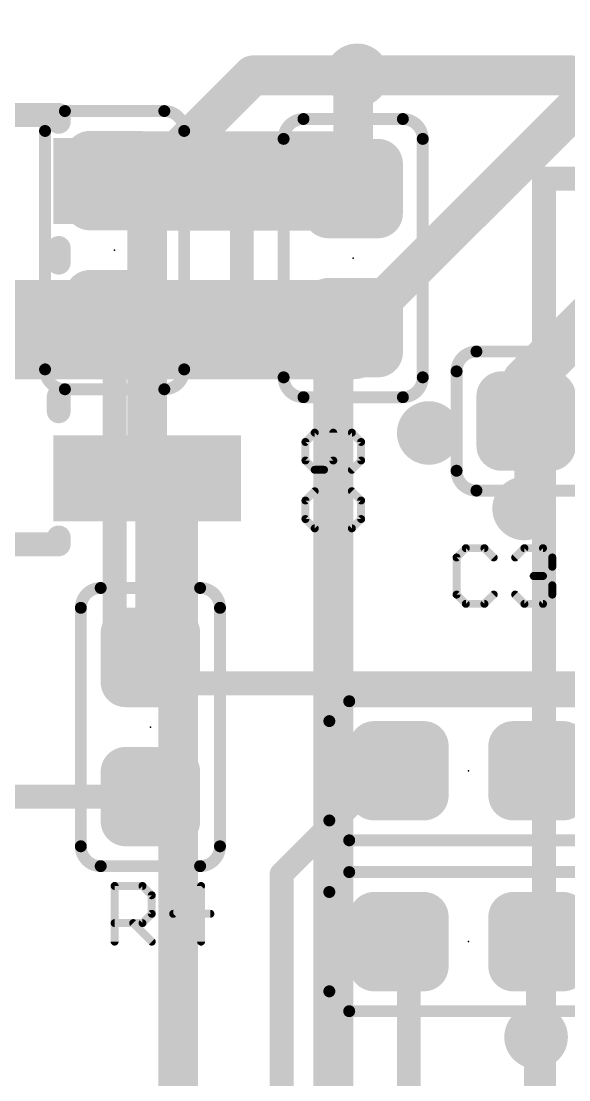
# Model space of a CAD drawing. Extents: x 260.3 to 304.3, y 100 to 124.
# Drawn here: x 273.32 to 276.82, y 113.82 to 120.59 of the extents above; entities that cross this region are included whole.
import ezdxf

# ---------------------------------------------------------------- set-up
doc = ezdxf.new("R2010")
doc.units = 0
for name, color, linetype in [('1', 22, 'CONTINUOUS'), ('16', 175, 'CONTINUOUS'), ('18', 82, 'CONTINUOUS'), ('2', 175, 'CONTINUOUS'), ('21', 253, 'CONTINUOUS'), ('22', 253, 'CONTINUOUS'), ('23', 7, 'CONTINUOUS'), ('24', 7, 'CONTINUOUS'), ('25', 253, 'CONTINUOUS'), ('3', 251, 'CONTINUOUS')]:
    doc.layers.add(name, color=color, linetype=linetype)

# ---------------------------------------------------------------- blocks, each defined once
blk = doc.blocks.new('RECT101600X101600R50')
at = {"const_width": 0.1588}
blk.add_lwpolyline([(0.2381, -0.1588), (0.2381, 0.1588, 0.4142), (0.1588, 0.2381), (-0.1588, 0.2381, 0.4142), (-0.2381, 0.1588), (-0.2381, -0.1588, 0.4142), (-0.1588, -0.2381), (0.1588, -0.2381, 0.4142)], format="xyb", close=True, dxfattribs=at)
blk.add_solid([(-0.1842, -0.1842), (0.1842, -0.1842), (-0.1842, 0.1842), (0.1842, 0.1842)])
blk = doc.blocks.new('RECT')
blk.add_solid([(-0.5, -0.5), (0.5, -0.5), (-0.5, 0.5), (0.5, 0.5)])
blk = doc.blocks.new('ROUNDV')
at = {"const_width": 0.5}
blk.add_lwpolyline([(0, -0.25, 1), (0, 0.25, 1), (0, -0.25)], format="xyb", dxfattribs=at)

msp = doc.modelspace()

# ---------------------------------------------------------------- linework, layer by layer
at = {"layer": '1'}
for points, const_width in [([(275.463, 120.2436), (275.4376, 120.2182)], 0.254), ([(275.4376, 120.2182), (275.4376, 119.5197)], 0.254), ([(274.1214, 119.568), (275.3893, 119.568)], 0.635), ([(275.3893, 119.568), (275.4376, 119.5197)], 0.635), ([(275.4503, 119.5324), (275.4376, 119.5197)], 0.381), ([(276.5425, 118.2878), (277.4696, 119.2149)], 0.3048), ([(271.5006, 118.618), (274.1214, 118.618)], 0.635), ([(274.1214, 118.618), (274.7264, 118.618)], 0.635), ([(274.7264, 118.618), (275.4249, 118.618)], 0.635), ([(275.4249, 118.618), (275.4376, 118.6307)], 0.635), ([(276.5425, 118.0338), (276.5425, 118.2878)], 0.3048), ([(276.5425, 118.2878), (276.5425, 117.4877)], 0.1524), ([(274.1214, 117.668), (274.1214, 116.5433)], 0.1524), ([(276.5425, 117.4877), (276.5298, 117.475)], 0.1524), ([(274.1214, 116.5433), (274.1422, 116.5225)], 0.1524), ([(274.9804, 115.1382), (275.6408, 115.7986)], 0.1524), ([(275.6408, 115.7986), (275.7297, 115.7986)], 0.1524), ([(276.6187, 115.7986), (277.1394, 115.7986)], 0.1524), ([(274.1422, 115.6335), (272.4658, 115.6335)], 0.1524), ([(274.9804, 112.8278), (274.9804, 115.1382)], 0.1524), ([(275.7932, 114.6429), (275.7297, 114.7064)], 0.1524), ([(276.6187, 114.7064), (276.6187, 114.1095)], 0.1524), ([(275.7932, 112.0648), (275.7932, 114.6429)], 0.1524), ([(276.6187, 114.1095), (276.606, 114.0968)], 0.1524)]:
    msp.add_lwpolyline(points, dxfattribs=dict(at, const_width=const_width))
for points, const_width in [([(275.5011, 120.2182, 1), (275.3741, 120.2182)], 0.127), ([(275.3927, 120.2631, 1), (275.4825, 120.1733)], 0.127), ([(275.5079, 120.1987, 1), (275.4181, 120.2885)], 0.127), ([(274.1214, 119.7268, 1), (274.1214, 119.4093)], 0.3175), ([(275.5016, 119.6803, 1), (275.277, 119.4557)], 0.3175), ([(275.3893, 119.4093, 1), (275.3893, 119.7268)], 0.3175), ([(275.3253, 119.4074, 1), (275.5499, 119.632)], 0.3175), ([(275.5177, 119.465, 1), (275.3829, 119.5998)], 0.1905), ([(275.3702, 119.5871, 1), (275.505, 119.4523)], 0.1905), ([(275.3741, 119.5197, 1), (275.5011, 119.5197)], 0.127), ([(274.1214, 118.7768, 1), (274.1214, 118.4593)], 0.3175), ([(274.1214, 118.4593, 1), (274.1214, 118.7768)], 0.3175), ([(274.7264, 118.7768, 1), (274.7264, 118.4593)], 0.3175), ([(274.7264, 118.4593, 1), (274.7264, 118.7768)], 0.3175), ([(275.3126, 118.7303, 1), (275.5372, 118.5057)], 0.3175), ([(275.5499, 118.5184, 1), (275.3253, 118.743)], 0.3175), ([(275.4249, 118.4593, 1), (275.4249, 118.7768)], 0.3175), ([(276.6187, 118.2878, 1), (276.4663, 118.2878)], 0.1524), ([(276.4886, 118.3417, 1), (276.5964, 118.2339)], 0.1524), ([(276.5806, 118.2878, 1), (276.5044, 118.2878)], 0.0762), ([(276.4663, 118.0338, 1), (276.6187, 118.0338)], 0.1524), ([(274.1595, 117.668, 1), (274.0833, 117.668)], 0.0762), ([(276.5029, 117.5019, 1), (276.5567, 117.4481)], 0.0762), ([(276.5694, 117.4608, 1), (276.5156, 117.5146)], 0.0762), ([(276.5044, 117.4877, 1), (276.5806, 117.4877)], 0.0762), ([(274.1483, 116.5702, 1), (274.0945, 116.5164)], 0.0762), ([(274.1153, 116.4956, 1), (274.1691, 116.5494)], 0.0762), ([(274.0833, 116.5433, 1), (274.1595, 116.5433)], 0.0762), ([(275.6408, 115.8367, 1), (275.6408, 115.7605)], 0.0762), ([(275.6677, 115.7717, 1), (275.6139, 115.8255)], 0.0762), ([(275.7297, 115.7605, 1), (275.7297, 115.8367)], 0.0762), ([(276.6187, 115.8367, 1), (276.6187, 115.7605)], 0.0762), ([(274.1422, 115.5954, 1), (274.1422, 115.6716)], 0.0762), ([(275.0185, 115.1382, 1), (274.9423, 115.1382)], 0.0762), ([(274.9535, 115.1651, 1), (275.0073, 115.1113)], 0.0762), ([(275.7566, 114.7333, 1), (275.7028, 114.6795)], 0.0762), ([(276.6568, 114.7064, 1), (276.5806, 114.7064)], 0.0762), ([(275.8313, 114.6429, 1), (275.7551, 114.6429)], 0.0762), ([(275.7663, 114.616, 1), (275.8201, 114.6698)], 0.0762), ([(276.5791, 114.1237, 1), (276.6329, 114.0699)], 0.0762), ([(276.6456, 114.0826, 1), (276.5918, 114.1364)], 0.0762), ([(276.5806, 114.1095, 1), (276.6568, 114.1095)], 0.0762)]:
    msp.add_lwpolyline(points, format="xyb", dxfattribs=dict(at, const_width=const_width))
at = {"layer": '16', "const_width": 0.1524}
for points in [[(273.9136, 119.5705), (274.5359, 119.5705)], [(274.5359, 119.5705), (274.7264, 119.38)], [(274.7264, 119.38), (274.7264, 118.618)], [(273.9136, 118.6815), (272.7198, 118.6815)], [(273.9136, 118.6815), (273.9136, 116.7384)], [(273.9136, 116.7384), (274.2946, 116.3574)], [(274.2946, 116.3574), (277.2664, 116.3574)], [(276.606, 114.0968), (276.606, 112.4966)]]:
    msp.add_lwpolyline(points, dxfattribs=at)
at = {"layer": '16', "const_width": 0.0762}
for points in [[(273.9136, 119.6086, 1), (273.9136, 119.5324)], [(274.5628, 119.5974, 1), (274.509, 119.5436)], [(274.5359, 119.5324, 1), (274.5359, 119.6086)], [(274.7645, 119.38, 1), (274.6883, 119.38)], [(274.6995, 119.3531, 1), (274.7533, 119.4069)], [(273.9517, 118.6815, 1), (273.8755, 118.6815)], [(273.9136, 118.6434, 1), (273.9136, 118.7196)], [(274.6883, 118.618, 1), (274.7645, 118.618)], [(273.9405, 116.7653, 1), (273.8867, 116.7115)], [(273.8755, 116.7384, 1), (273.9517, 116.7384)], [(274.2946, 116.3955, 1), (274.2946, 116.3193)], [(274.2677, 116.3305, 1), (274.3215, 116.3843)], [(276.6441, 114.0968, 1), (276.5679, 114.0968)]]:
    msp.add_lwpolyline(points, format="xyb", dxfattribs=at)
at = {"layer": '2', "const_width": 0.254}
for points in [[(275.3106, 118.491), (277.5712, 120.7516)], [(274.1214, 119.568), (274.797, 120.2436)], [(274.797, 120.2436), (275.463, 120.2436)], [(274.1214, 117.7244), (274.1214, 119.568)], [(275.3106, 108.839), (275.3106, 118.491)], [(274.32, 117.5258), (274.1214, 117.7244)], [(274.32, 109.5756), (274.32, 117.5258)]]:
    msp.add_lwpolyline(points, dxfattribs=at)
at = {"layer": '2', "const_width": 0.127}
for points in [[(274.797, 120.3071, 1), (274.797, 120.1801)], [(274.8419, 120.1987, 1), (274.7521, 120.2885)], [(275.463, 120.1801, 1), (275.463, 120.3071)], [(274.1849, 119.568, 1), (274.0579, 119.568)], [(274.0765, 119.6129, 1), (274.1663, 119.5231)], [(275.3741, 118.491, 1), (275.2471, 118.491)], [(275.2657, 118.5359, 1), (275.3555, 118.4461)], [(274.1663, 117.7693, 1), (274.0765, 117.6795)], [(274.0579, 117.7244, 1), (274.1849, 117.7244)], [(274.3835, 117.5258, 1), (274.2565, 117.5258)], [(274.2751, 117.4809, 1), (274.3649, 117.5707)]]:
    msp.add_lwpolyline(points, format="xyb", dxfattribs=at)
at = {"layer": '21'}
for points, const_width in [([(272.0864, 119.99), (273.5564, 119.99)], 0.1524), ([(273.5564, 119.99), (273.5564, 119.946)], 0.1524), ([(275.1201, 119.9642), (275.7551, 119.9642)], 0.0762), ([(274.9931, 118.3132), (274.9931, 119.8372)], 0.0762), ([(275.8821, 119.8372), (275.8821, 118.3132)], 0.0762), ([(273.5564, 119.14), (273.5564, 119.046)], 0.1524), ([(276.225, 118.4783), (277.749, 118.4783)], 0.0762), ([(276.098, 117.7163), (276.098, 118.3513)], 0.0762), ([(273.5564, 118.19), (273.5564, 118.096)], 0.1524), ([(275.7551, 118.1862), (275.1201, 118.1862)], 0.0762), ([(277.749, 117.5893), (276.225, 117.5893)], 0.0762), ([(273.5564, 117.29), (273.5564, 117.246)], 0.1524), ([(273.5564, 117.246), (272.0864, 117.246)], 0.1524), ([(273.8247, 116.967), (274.4597, 116.967)], 0.0762), ([(273.6977, 115.316), (273.6977, 116.84)], 0.0762), ([(274.5867, 116.84), (274.5867, 115.316)], 0.0762), ([(275.4122, 116.2431), (276.9362, 116.2431)], 0.0762), ([(275.2852, 115.4811), (275.2852, 116.1161)], 0.0762), ([(276.9362, 115.3541), (275.4122, 115.3541)], 0.0762), ([(274.4597, 115.189), (273.8247, 115.189)], 0.0762), ([(275.4122, 115.1509), (276.9362, 115.1509)], 0.0762), ([(275.2852, 114.3889), (275.2852, 115.0239)], 0.0762), ([(276.9362, 114.2619), (275.4122, 114.2619)], 0.0762)]:
    msp.add_lwpolyline(points, dxfattribs=dict(at, const_width=const_width))
for points, const_width in [([(273.5945, 119.99, 1), (273.5183, 119.99)], 0.0762), ([(273.5564, 119.9519, 1), (273.5564, 120.0281)], 0.0762), ([(273.5183, 119.946, 1), (273.5945, 119.946)], 0.0762), ([(275.1201, 119.9642, 0.4142), (274.9931, 119.8372)], 0.0762), ([(275.1201, 119.9832, 1), (275.1201, 119.9452)], 0.0381), ([(275.1201, 119.9452, 1), (275.1201, 119.9832)], 0.0381), ([(275.8821, 119.8372, 0.4142), (275.7551, 119.9642)], 0.0762), ([(275.7551, 119.9832, 1), (275.7551, 119.9452)], 0.0381), ([(275.7551, 119.9452, 1), (275.7551, 119.9832)], 0.0381), ([(275.0122, 119.8372, 1), (274.9741, 119.8372)], 0.0381), ([(274.9741, 119.8372, 1), (275.0122, 119.8372)], 0.0381), ([(275.9012, 119.8372, 1), (275.8631, 119.8372)], 0.0381), ([(275.8631, 119.8372, 1), (275.9012, 119.8372)], 0.0381), ([(273.5945, 119.14, 1), (273.5183, 119.14)], 0.0762), ([(273.5183, 119.046, 1), (273.5945, 119.046)], 0.0762), ([(276.225, 118.4783, 0.4142), (276.098, 118.3513)], 0.0762), ([(276.225, 118.4973, 1), (276.225, 118.4593)], 0.0381), ([(276.225, 118.4593, 1), (276.225, 118.4973)], 0.0381), ([(274.9931, 118.3132, 0.4142), (275.1201, 118.1862)], 0.0762), ([(275.0122, 118.3132, 1), (274.9741, 118.3132)], 0.0381), ([(275.7551, 118.1862, 0.4142), (275.8821, 118.3132)], 0.0762), ([(275.9012, 118.3132, 1), (275.8631, 118.3132)], 0.0381), ([(276.1171, 118.3513, 1), (276.079, 118.3513)], 0.0381), ([(276.079, 118.3513, 1), (276.1171, 118.3513)], 0.0381), ([(274.9741, 118.3132, 1), (275.0122, 118.3132)], 0.0381), ([(275.8631, 118.3132, 1), (275.9012, 118.3132)], 0.0381), ([(273.5945, 118.19, 1), (273.5183, 118.19)], 0.0762), ([(275.1201, 118.2052, 1), (275.1201, 118.1672)], 0.0381), ([(275.1201, 118.1672, 1), (275.1201, 118.2052)], 0.0381), ([(275.7551, 118.2052, 1), (275.7551, 118.1672)], 0.0381), ([(275.7551, 118.1672, 1), (275.7551, 118.2052)], 0.0381), ([(273.5183, 118.096, 1), (273.5945, 118.096)], 0.0762), ([(276.098, 117.7163, 0.4142), (276.225, 117.5893)], 0.0762), ([(276.1171, 117.7163, 1), (276.079, 117.7163)], 0.0381), ([(276.079, 117.7163, 1), (276.1171, 117.7163)], 0.0381), ([(276.225, 117.6084, 1), (276.225, 117.5703)], 0.0381), ([(276.225, 117.5703, 1), (276.225, 117.6084)], 0.0381), ([(273.5945, 117.29, 1), (273.5183, 117.29)], 0.0762), ([(273.5183, 117.246, 1), (273.5945, 117.246)], 0.0762), ([(273.5564, 117.2079, 1), (273.5564, 117.2841)], 0.0762), ([(273.8247, 116.967, 0.4142), (273.6977, 116.84)], 0.0762), ([(273.8247, 116.986, 1), (273.8247, 116.948)], 0.0381), ([(273.8247, 116.948, 1), (273.8247, 116.986)], 0.0381), ([(274.5867, 116.84, 0.4142), (274.4597, 116.967)], 0.0762), ([(274.4597, 116.986, 1), (274.4597, 116.948)], 0.0381), ([(274.4597, 116.948, 1), (274.4597, 116.986)], 0.0381), ([(273.7167, 116.84, 1), (273.6787, 116.84)], 0.0381), ([(273.6787, 116.84, 1), (273.7167, 116.84)], 0.0381), ([(274.6058, 116.84, 1), (274.5677, 116.84)], 0.0381), ([(274.5677, 116.84, 1), (274.6058, 116.84)], 0.0381), ([(275.4122, 116.2431, 0.4142), (275.2852, 116.1161)], 0.0762), ([(275.4122, 116.2622, 1), (275.4122, 116.2241)], 0.0381), ([(275.4122, 116.2241, 1), (275.4122, 116.2622)], 0.0381), ([(275.3043, 116.1161, 1), (275.2662, 116.1161)], 0.0381), ([(275.2662, 116.1161, 1), (275.3043, 116.1161)], 0.0381), ([(275.2852, 115.4811, 0.4142), (275.4122, 115.3541)], 0.0762), ([(275.3043, 115.4811, 1), (275.2662, 115.4811)], 0.0381), ([(275.2662, 115.4811, 1), (275.3043, 115.4811)], 0.0381), ([(275.4122, 115.3731, 1), (275.4122, 115.3351)], 0.0381), ([(275.4122, 115.3351, 1), (275.4122, 115.3731)], 0.0381), ([(273.6977, 115.316, 0.4142), (273.8247, 115.189)], 0.0762), ([(273.7167, 115.316, 1), (273.6787, 115.316)], 0.0381), ([(273.6787, 115.316, 1), (273.7167, 115.316)], 0.0381), ([(274.4597, 115.189, 0.4142), (274.5867, 115.316)], 0.0762), ([(274.6058, 115.316, 1), (274.5677, 115.316)], 0.0381), ([(274.5677, 115.316, 1), (274.6058, 115.316)], 0.0381), ([(273.8247, 115.2081, 1), (273.8247, 115.17)], 0.0381), ([(273.8247, 115.17, 1), (273.8247, 115.2081)], 0.0381), ([(274.4597, 115.2081, 1), (274.4597, 115.17)], 0.0381), ([(274.4597, 115.17, 1), (274.4597, 115.2081)], 0.0381), ([(275.4122, 115.1509, 0.4142), (275.2852, 115.0239)], 0.0762), ([(275.4122, 115.17, 1), (275.4122, 115.1319)], 0.0381), ([(275.4122, 115.1319, 1), (275.4122, 115.17)], 0.0381), ([(275.3043, 115.0239, 1), (275.2662, 115.0239)], 0.0381), ([(275.2662, 115.0239, 1), (275.3043, 115.0239)], 0.0381), ([(275.2852, 114.3889, 0.4142), (275.4122, 114.2619)], 0.0762), ([(275.3043, 114.3889, 1), (275.2662, 114.3889)], 0.0381), ([(275.2662, 114.3889, 1), (275.3043, 114.3889)], 0.0381), ([(275.4122, 114.281, 1), (275.4122, 114.2429)], 0.0381), ([(275.4122, 114.2429, 1), (275.4122, 114.281)], 0.0381)]:
    msp.add_lwpolyline(points, format="xyb", dxfattribs=dict(at, const_width=const_width))
at = {"layer": '22'}
for points, const_width in [([(273.5961, 120.015, 0.4142), (273.4691, 119.888)], 0.0762), ([(273.5961, 120.034, 1), (273.5961, 119.996)], 0.0381), ([(273.5961, 119.996, 1), (273.5961, 120.034)], 0.0381), ([(274.3581, 119.888, 0.4142), (274.2311, 120.015)], 0.0762), ([(274.2311, 120.034, 1), (274.2311, 119.996)], 0.0381), ([(274.2311, 119.996, 1), (274.2311, 120.034)], 0.0381), ([(273.4882, 119.888, 1), (273.4501, 119.888)], 0.0381), ([(273.4501, 119.888, 1), (273.4882, 119.888)], 0.0381), ([(274.3772, 119.888, 1), (274.3391, 119.888)], 0.0381), ([(274.3391, 119.888, 1), (274.3772, 119.888)], 0.0381), ([(273.4691, 118.364, 0.4142), (273.5961, 118.237)], 0.0762), ([(273.4882, 118.364, 1), (273.4501, 118.364)], 0.0381), ([(273.4501, 118.364, 1), (273.4882, 118.364)], 0.0381), ([(274.2311, 118.237, 0.4142), (274.3581, 118.364)], 0.0762), ([(274.3772, 118.364, 1), (274.3391, 118.364)], 0.0381), ([(274.3391, 118.364, 1), (274.3772, 118.364)], 0.0381), ([(273.5961, 118.2561, 1), (273.5961, 118.218)], 0.0381), ([(273.5961, 118.218, 1), (273.5961, 118.2561)], 0.0381), ([(274.2311, 118.2561, 1), (274.2311, 118.218)], 0.0381), ([(274.2311, 118.218, 1), (274.2311, 118.2561)], 0.0381)]:
    msp.add_lwpolyline(points, format="xyb", dxfattribs=dict(at, const_width=const_width))
at = {"layer": '22', "const_width": 0.0762}
for points in [[(274.2311, 120.015), (273.5961, 120.015)], [(273.4691, 119.888), (273.4691, 118.364)], [(274.3581, 118.364), (274.3581, 119.888)], [(273.5961, 118.237), (274.2311, 118.237)]]:
    msp.add_lwpolyline(points, dxfattribs=at)
at = {"layer": '23'}
for p in [(275.4376, 119.0752), (274.1422, 116.078), (276.1742, 115.7986), (276.1742, 114.7064)]:
    msp.add_point(p, dxfattribs=at)
at = {"layer": '24'}
msp.add_point((273.9136, 119.126), dxfattribs=at)
at = {"layer": '25', "const_width": 0.0508}
for points in [[(275.1918, 117.9595), (275.1325, 117.9002)], [(275.4291, 117.9595), (275.1918, 117.9595)], [(275.3105, 117.7815), (275.3105, 117.9595)], [(275.4884, 117.9002), (275.4291, 117.9595)], [(275.1325, 117.9002), (275.1325, 117.7815)], [(275.4884, 117.7815), (275.4884, 117.9002)], [(275.1325, 117.7815), (275.1918, 117.7222)], [(275.2511, 117.7222), (275.3105, 117.7815)], [(275.4291, 117.7222), (275.4884, 117.7815)], [(275.1918, 117.7222), (275.2511, 117.7222)], [(275.1918, 117.5853), (275.1325, 117.526)], [(275.4884, 117.526), (275.4291, 117.5853)], [(275.1325, 117.526), (275.1325, 117.4073)], [(275.4884, 117.4073), (275.4884, 117.526)], [(275.1325, 117.4073), (275.1918, 117.348)], [(275.4291, 117.348), (275.4884, 117.4073)], [(275.1918, 117.348), (275.4291, 117.348)], [(276.1573, 117.2213), (276.098, 117.162)], [(276.276, 117.2213), (276.1573, 117.2213)], [(276.3353, 117.162), (276.276, 117.2213)], [(276.4722, 117.162), (276.5315, 117.2213)], [(276.5315, 117.2213), (276.6502, 117.2213)], [(276.6502, 117.2213), (276.7095, 117.162)], [(276.098, 117.162), (276.098, 116.9247)], [(276.7095, 117.1027), (276.6502, 117.0434)], [(276.7095, 117.162), (276.7095, 117.1027)], [(276.6502, 117.0434), (276.5908, 117.0434)], [(276.6502, 117.0434), (276.7095, 116.984)], [(276.7095, 116.984), (276.7095, 116.9247)], [(276.098, 116.9247), (276.1573, 116.8654)], [(276.276, 116.8654), (276.3353, 116.9247)], [(276.5315, 116.8654), (276.4722, 116.9247)], [(276.7095, 116.9247), (276.6502, 116.8654)], [(276.1573, 116.8654), (276.276, 116.8654)], [(276.6502, 116.8654), (276.5315, 116.8654)], [(273.9136, 114.7064), (273.9136, 115.0623)], [(273.9136, 115.0623), (274.0916, 115.0623)], [(274.0916, 115.0623), (274.1509, 115.003)], [(274.1509, 115.003), (274.1509, 114.8844)], [(274.4658, 115.0623), (274.2878, 114.8844)], [(274.4658, 114.7064), (274.4658, 115.0623)], [(274.1509, 114.8844), (274.0916, 114.825)], [(274.2878, 114.8844), (274.5251, 114.8844)], [(274.0916, 114.825), (273.9136, 114.825)], [(274.0322, 114.825), (274.1509, 114.7064)]]:
    msp.add_lwpolyline(points, dxfattribs=at)
at = {"layer": '25', "const_width": 0.0254}
for points in [[(275.1918, 117.9722, 1), (275.1918, 117.9468)], [(275.2008, 117.9505, 1), (275.1828, 117.9685)], [(275.3231, 117.9595, 1), (275.2978, 117.9595)], [(275.4381, 117.9685, 1), (275.4201, 117.9505)], [(275.4291, 117.9468, 1), (275.4291, 117.9722)], [(275.1452, 117.9002, 1), (275.1198, 117.9002)], [(275.1235, 117.9091, 1), (275.1415, 117.8912)], [(275.5011, 117.9002, 1), (275.4757, 117.9002)], [(275.4794, 117.8912, 1), (275.4974, 117.9091)], [(275.1415, 117.7905, 1), (275.1235, 117.7725)], [(275.3194, 117.7725, 1), (275.3015, 117.7905)], [(275.4974, 117.7725, 1), (275.4794, 117.7905)], [(275.1198, 117.7815, 1), (275.1452, 117.7815)], [(275.1918, 117.7349, 1), (275.1918, 117.7095)], [(275.1828, 117.7132, 1), (275.2008, 117.7312)], [(275.2422, 117.7312, 1), (275.2601, 117.7132)], [(275.2511, 117.7095, 1), (275.2511, 117.7349)], [(275.2978, 117.7815, 1), (275.3231, 117.7815)], [(275.4201, 117.7312, 1), (275.4381, 117.7132)], [(275.4757, 117.7815, 1), (275.5011, 117.7815)], [(275.2008, 117.5763, 1), (275.1828, 117.5942)], [(275.4381, 117.5942, 1), (275.4201, 117.5763)], [(275.1452, 117.526, 1), (275.1198, 117.526)], [(275.1235, 117.5349, 1), (275.1415, 117.517)], [(275.5011, 117.526, 1), (275.4757, 117.526)], [(275.4794, 117.517, 1), (275.4974, 117.5349)], [(275.1415, 117.4163, 1), (275.1235, 117.3983)], [(275.1198, 117.4073, 1), (275.1452, 117.4073)], [(275.4757, 117.4073, 1), (275.5011, 117.4073)], [(275.4974, 117.3983, 1), (275.4794, 117.4163)], [(275.1918, 117.3607, 1), (275.1918, 117.3353)], [(275.1828, 117.339, 1), (275.2008, 117.357)], [(275.4201, 117.357, 1), (275.4381, 117.339)], [(275.4291, 117.3353, 1), (275.4291, 117.3607)], [(276.1573, 117.234, 1), (276.1573, 117.2086)], [(276.1663, 117.2123, 1), (276.1483, 117.2303)], [(276.2849, 117.2303, 1), (276.267, 117.2123)], [(276.276, 117.2086, 1), (276.276, 117.234)], [(276.5315, 117.234, 1), (276.5315, 117.2086)], [(276.5405, 117.2123, 1), (276.5225, 117.2303)], [(276.6591, 117.2303, 1), (276.6412, 117.2123)], [(276.6502, 117.2086, 1), (276.6502, 117.234)], [(276.1107, 117.162, 1), (276.0853, 117.162)], [(276.089, 117.171, 1), (276.107, 117.153)], [(276.3263, 117.153, 1), (276.3442, 117.171)], [(276.4632, 117.171, 1), (276.4812, 117.153)], [(276.7222, 117.162, 1), (276.6968, 117.162)], [(276.7005, 117.153, 1), (276.7185, 117.171)], [(276.7185, 117.0937, 1), (276.7005, 117.1116)], [(276.5908, 117.056, 1), (276.5908, 117.0307)], [(276.6591, 117.0523, 1), (276.6412, 117.0344)], [(276.6412, 117.0523, 1), (276.6591, 117.0344)], [(276.6502, 117.0307, 1), (276.6502, 117.056)], [(276.6968, 117.1027, 1), (276.7222, 117.1027)], [(276.7222, 116.984, 1), (276.6968, 116.984)], [(276.7005, 116.9751, 1), (276.7185, 116.993)], [(276.107, 116.9337, 1), (276.089, 116.9157)], [(276.0853, 116.9247, 1), (276.1107, 116.9247)], [(276.3442, 116.9157, 1), (276.3263, 116.9337)], [(276.4812, 116.9337, 1), (276.4632, 116.9157)], [(276.6968, 116.9247, 1), (276.7222, 116.9247)], [(276.7185, 116.9157, 1), (276.7005, 116.9337)], [(276.1573, 116.8781, 1), (276.1573, 116.8527)], [(276.1483, 116.8564, 1), (276.1663, 116.8744)], [(276.267, 116.8744, 1), (276.2849, 116.8564)], [(276.276, 116.8527, 1), (276.276, 116.8781)], [(276.5315, 116.8781, 1), (276.5315, 116.8527)], [(276.5225, 116.8564, 1), (276.5405, 116.8744)], [(276.6412, 116.8744, 1), (276.6591, 116.8564)], [(276.6502, 116.8527, 1), (276.6502, 116.8781)], [(273.9263, 115.0623, 1), (273.9009, 115.0623)], [(273.9136, 115.075, 1), (273.9136, 115.0496)], [(274.1005, 115.0713, 1), (274.0826, 115.0533)], [(274.0916, 115.0496, 1), (274.0916, 115.075)], [(274.1636, 115.003, 1), (274.1382, 115.003)], [(274.4785, 115.0623, 1), (274.4531, 115.0623)], [(274.4747, 115.0533, 1), (274.4568, 115.0713)], [(274.1419, 114.994, 1), (274.1598, 115.012)], [(274.1382, 114.8844, 1), (274.1636, 114.8844)], [(274.1598, 114.8754, 1), (274.1419, 114.8933)], [(274.2878, 114.8971, 1), (274.2878, 114.8717)], [(274.2788, 114.8933, 1), (274.2968, 114.8754)], [(274.5251, 114.8717, 1), (274.5251, 114.8971)], [(273.9136, 114.8377, 1), (273.9136, 114.8123)], [(274.0412, 114.834, 1), (274.0233, 114.8161)], [(274.0826, 114.834, 1), (274.1005, 114.8161)], [(274.0916, 114.8123, 1), (274.0916, 114.8377)], [(273.9009, 114.7064, 1), (273.9263, 114.7064)], [(274.1419, 114.6974, 1), (274.1598, 114.7154)], [(274.4531, 114.7064, 1), (274.4785, 114.7064)]]:
    msp.add_lwpolyline(points, format="xyb", dxfattribs=at)
at = {"layer": '3'}
for points, const_width in [([(276.8346, 120.2436), (275.463, 120.2436)], 0.254), ([(277.1648, 119.9134), (276.8346, 120.2436)], 0.254), ([(276.6568, 113.3348), (276.6568, 119.5832)], 0.1524), ([(276.6568, 119.5832), (286.639, 119.5832)], 0.1524)]:
    msp.add_lwpolyline(points, dxfattribs=dict(at, const_width=const_width))
for points, const_width in [([(275.463, 120.3071, 1), (275.463, 120.1801)], 0.127), ([(276.8795, 120.2885, 1), (276.7897, 120.1987)], 0.127), ([(276.8346, 120.1801, 1), (276.8346, 120.3071)], 0.127), ([(276.6949, 119.5832, 1), (276.6187, 119.5832)], 0.0762), ([(276.6568, 119.6213, 1), (276.6568, 119.5451)], 0.0762)]:
    msp.add_lwpolyline(points, format="xyb", dxfattribs=dict(at, const_width=const_width))

# ---------------------------------------------------------------- block references
at = {"layer": '1', "xscale": 0.55, "yscale": 1.2, "rotation": 90}
for p in [(274.1214, 119.568), (274.1214, 118.618), (274.1214, 117.668)]:
    msp.add_blockref('RECT', p, dxfattribs=at)
at = {"layer": '1'}
for p, rotation in [((275.4376, 119.5197), 90), ((275.4376, 118.6307), 90), ((274.1422, 116.5225), 270), ((275.7297, 115.7986), 180), ((276.6187, 115.7986), 180), ((274.1422, 115.6335), 270), ((275.7297, 114.7064), 180), ((276.6187, 114.7064), 180)]:
    msp.add_blockref('RECT101600X101600R50', p, dxfattribs=dict(at, rotation=rotation))
msp.add_blockref('RECT101600X101600R50', (276.5425, 118.0338), dxfattribs=at)
at = {"layer": '16', "rotation": 90}
for p in [(273.9136, 119.5705), (273.9136, 118.6815)]:
    msp.add_blockref('RECT101600X101600R50', p, dxfattribs=at)
at = {"layer": '18', "xscale": 0.4064, "yscale": 0.4064}
for p in [(275.463, 120.2436), (275.463, 120.2436), (275.463, 120.2436), (275.463, 120.2436), (274.7264, 118.618), (274.7264, 118.618), (274.7264, 118.618), (274.7264, 118.618), (275.9202, 117.9576), (275.9202, 117.9576), (275.9202, 117.9576), (275.9202, 117.9576), (276.5298, 117.475), (276.5298, 117.475), (276.5298, 117.475), (276.5298, 117.475), (276.606, 114.0968), (276.606, 114.0968), (276.606, 114.0968), (276.606, 114.0968)]:
    msp.add_blockref('ROUNDV', p, dxfattribs=at)

doc.saveas('drawing.dxf')
